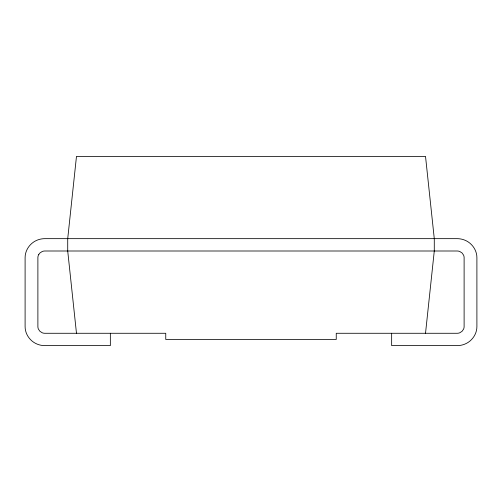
<?xml version="1.0" encoding="UTF-8"?>
<svg xmlns="http://www.w3.org/2000/svg" width="502" height="502" viewBox="0 0 502 502"><rect width="100%" height="100%" fill="white"/><g stroke="black" fill="none" stroke-linecap="round" stroke-linejoin="round"><path stroke-width="0.75" d="M425.52 333.278L434.28 251L434.28 238.657L425.52 156.379L76.48 156.379L67.72 238.657L67.72 251L76.48 333.278M391.654 333.278L391.654 345.621L457.134 345.621A20.387 20.387 0 0 0 464.695 344.171C471.798 341.404 476.95 334.219 476.9 326.545L476.9 257.739C476.95 250.065 471.798 242.874 464.695 240.113A20.387 20.387 0 0 0 457.134 238.657L44.866 238.657A20.387 20.387 0 0 0 37.305 240.107C30.202 242.874 25.05 250.059 25.1 257.739L25.1 326.545C25.05 334.219 30.202 341.404 37.305 344.171A20.387 20.387 0 0 0 44.866 345.621L110.346 345.621L110.346 333.278M38.823 254.37L38.416 255.16A6.539 6.539 0 0 0 37.888 257.739L37.888 326.545A6.539 6.539 0 0 0 38.416 329.117L39.934 331.307L42.199 332.77A7.197 7.197 0 0 0 44.866 333.278L165.754 333.278L165.754 339.452L336.246 339.452L336.246 333.278L457.134 333.278A7.197 7.197 0 0 0 459.807 332.77L462.066 331.307L463.584 329.124A6.539 6.539 0 0 0 464.112 326.545L464.112 257.739A6.539 6.539 0 0 0 463.584 255.16L462.066 252.977L459.801 251.515A7.197 7.197 0 0 0 457.134 251L44.866 251A7.197 7.197 0 0 0 42.193 251.515L39.934 252.977L38.823 254.37"/></g></svg>
